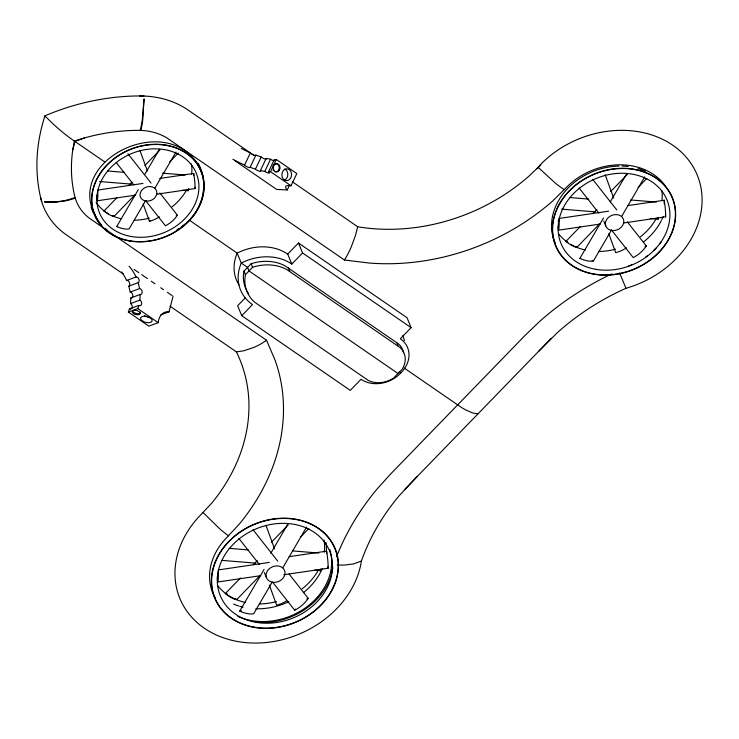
<?xml version="1.0" encoding="UTF-8"?>
<svg xmlns="http://www.w3.org/2000/svg" width="739" height="739" viewBox="0 0 739 739"><rect width="100%" height="100%" fill="white"/><g stroke="black" fill="none" stroke-linecap="round" stroke-linejoin="round"><path stroke-width="1.11" d="M121.501 271.897A32.886 22.964 69.7 0 1 125.75 278.621L126.6 280.469A3.076 2.143 69.7 0 1 129.454 282.584A3.076 2.143 69.7 0 1 128.826 286.15L130.193 292.044A3.048 2.134 69.7 0 1 132.752 295.258A3.048 2.134 69.7 0 1 130.84 297.928L130.544 303.581A3.048 2.134 69.7 0 1 131.681 308.69M129.048 266.197A32.886 22.964 69.7 0 1 135.145 275.148L135.994 276.996A3.076 2.143 69.7 0 1 138.849 279.111A3.076 2.143 69.7 0 1 138.211 282.677L139.588 288.57A3.048 2.134 69.7 0 1 142.147 291.785A3.048 2.134 69.7 0 1 140.225 294.455L139.939 300.108A3.048 2.134 69.7 0 1 141.62 304.071A3.048 2.134 69.7 0 1 138.904 305.392L129.519 308.865L128.355 312.052L148.835 326.148L158.22 322.675A17.126 11.963 69.7 0 1 169.055 311.803L173.046 296.228M403.549 352.854A23.011 18.808 -22.3 0 0 398.783 344.106L285.171 265.901A41.726 34.096 -22.3 0 0 254.964 262.631L251.149 263.703L243.972 271.093L243.491 274.465A41.726 34.096 -22.3 0 0 248.692 293.697M245.431 274.659L244.951 278.021A41.726 34.096 -22.3 0 0 254.779 302.297L368.401 380.502A23.011 18.808 -22.3 0 0 393.813 377.86L402.238 369.167A23.011 18.808 -22.3 0 0 400.242 347.663L286.63 269.458A41.726 34.096 -22.3 0 0 256.424 266.197L252.609 267.259L245.431 274.659L243.972 271.093M215.409 598.257A63.406 51.813 -22.3 0 1 226.559 537.798L239.482 523.868A211.234 172.612 -22.3 0 0 275.074 360.198L266.585 340.282L89.16 218.06A57.836 47.259 -22.3 0 1 75.239 198.107L74.611 195.752A173.185 141.518 -22.3 0 1 72.727 150.1L74.371 141.057L84.569 137.897A173.185 141.518 -22.3 0 1 138.045 130.35L140.909 130.406A57.836 47.259 -22.3 0 1 166.903 137.916L344.448 260.008L369.315 263.047A211.234 172.612 -22.3 0 0 552.615 201.045L566.25 187.604A63.406 51.813 -22.3 0 1 664.971 185.424M538.657 351.311L557.474 332.541A222.855 182.099 -22.3 0 1 625.961 288.284A95.941 78.399 -22.3 0 0 690.54 162.774A95.941 78.399 -22.3 0 0 540.264 164.815L536.93 168.788L540.736 164.871L528.81 176.261A178.764 146.073 -22.3 0 1 357.713 226.771L355.394 235.658L351.173 247.149A45.559 19.565 -69.9 0 1 344.448 260.017M332.883 567.838L330.758 576.679A63.406 51.813 -22.3 0 1 256.978 622.256M72.727 150.1L74.935 141.445L84.569 137.897M128.355 312.052L137.75 308.579L138.904 305.392M336.614 556.716L337.344 554.758A255.297 208.61 -22.3 0 1 377.398 488.645L390.903 473.717L524.459 336.033L539.137 321.908A255.297 208.61 -22.3 0 1 608.068 275.675L611.929 273.864M234.845 160.659L276.645 189.424L287.24 189.96A17.126 4.416 25.5 0 1 291.009 185.785L296.819 173.582L276.349 159.485L274.326 159.578L268.516 171.771A3.048 0.785 25.5 0 1 268.691 173.074A3.048 0.785 25.5 0 1 264.774 171.411L260.405 170.561A3.048 0.785 25.5 0 1 259.14 171.171A3.048 0.785 25.5 0 1 255.426 169.148L250.115 167.319A3.076 0.794 25.5 0 1 247.565 167.032A3.076 0.794 25.5 0 1 244.581 165.046L250.401 152.844L248.544 152.04A32.886 8.48 25.5 0 1 241.265 148.428M250.115 167.319L255.925 155.116L261.236 156.945A3.048 0.785 25.5 0 0 264.959 158.968A3.048 0.785 25.5 0 0 266.216 158.368L270.585 159.208A3.048 0.785 25.5 0 0 273.947 160.779M255.426 169.148L261.236 156.945M260.405 170.561L266.216 158.368M264.774 171.411L270.585 159.208M268.516 171.771L270.529 171.688L276.349 159.485M287.24 189.96L289.67 184.87M144.733 174.506L159.485 149.26M145.565 200.712L129.113 228.878A18.521 7.298 30.3 0 1 116.725 226.559L138.285 189.655M154.959 188.048L175.956 152.114M270.853 553.169L288.238 523.415M272.248 581.981L253.699 613.721A20.914 8.24 30.3 0 1 239.722 611.107L264.063 569.446M282.825 567.728L306.583 527.064M610.183 202.024L626.884 173.434M611.292 230.392L593.435 260.95A20.295 7.99 30.3 0 1 579.866 258.41L603.486 217.996M621.702 216.315L644.741 176.88M186.985 222.337C203.401 207.982 208.906 182.607 198.154 163.264M200.334 168.575C168.501 106.037 52.432 164.871 101.853 225.423M144.789 165.573L159.966 149.925M134.821 194.976L114.046 216.388A18.521 5.025 44.1 0 1 103.977 211.04L116.762 197.867M128.743 185.517L131.939 182.219M169.462 162.164L178.247 153.112M245.339 297.799L237.653 305.724L241.736 315.682L350.268 390.377L361.029 379.292A28.378 23.186 -22.3 0 0 400.806 372.872A28.378 23.186 -22.3 0 0 400.344 338.758L411.106 327.673L407.023 317.715L298.482 243.011L287.72 254.105A47.074 38.474 -22.3 0 0 237.182 253.117L189.387 220.213M241.736 315.682L252.498 304.588A47.084 38.474 -22.3 0 1 241.265 263.066L237.182 253.117A47.084 38.474 -22.3 0 0 238.993 284.931M398.136 373.592L249.015 270.954L247.556 267.398L241.265 263.066A47.074 38.474 -22.3 0 1 291.803 264.063L302.565 252.969L298.482 243.011M610.747 191.475L627.42 174.293M271.379 542.278L288.173 524.967M599.948 223.547L576.937 247.279A20.295 5.506 44.1 0 1 565.898 241.422L580.189 226.697M592.89 213.599L596.853 209.506M259.879 575.718L236.692 599.625A20.914 5.681 44.1 0 1 225.321 593.593L240.517 577.926M253.301 564.744L257.301 560.624M638.062 187.447L646.791 178.441M300.791 536.828L308.791 528.579M404.593 489.523L551.386 338.194M417.323 476.396L399.226 495.675A222.855 182.099 -22.3 0 0 361.399 561.03A95.941 78.399 -22.3 0 1 228.259 639.355A95.941 78.399 -22.3 0 1 200.685 514.898L211.705 503.167A178.764 146.073 -22.3 0 0 236.378 351.866L169.998 306.177M185.387 223.751L181.212 226.891M176.917 229.783L178.635 228.628M361.399 561.03L353.778 563.885L344.356 565.067A43.065 20.609 17.1 0 1 337.335 564.901M126.6 280.469L135.994 276.996M128.826 286.15L138.211 282.677M130.193 292.044L139.588 288.57M130.84 297.928L140.225 294.455M130.544 303.581L139.939 300.108M160.705 314.888L169.055 311.803M123.524 274.197L66.63 235.03A90.232 73.734 -22.3 0 1 41.689 201.571L40.682 197.83A205.608 168.012 -22.3 0 1 44.885 116.078L47.268 118.203A55.462 15.057 44.1 0 0 61.873 131.634L64.376 133.676A58.926 15.999 44.1 0 0 74.371 141.057L104.605 161.859M159.689 178.459L193.71 173.462A18.521 3.104 81.6 0 1 195.041 188.584L156.492 194.246M142.987 183.429L97.631 190.089A18.521 3.104 81.6 0 1 97.16 200.786L135.708 195.124M628.058 205.571L664.185 200.26A20.295 3.399 81.6 0 1 665.654 216.823L623.882 222.956M558.961 218.467L608.631 211.169M558.231 226.245A20.295 3.399 81.6 0 0 558.435 230.18L600.207 224.046M289.078 556.679L326.629 551.165A20.914 3.501 81.6 0 1 328.134 568.236L283.767 574.748M218.162 569.935L269.365 562.416M217.405 576.706A20.914 3.501 81.6 0 0 217.626 582.009L260.867 575.653M236.378 351.866L243.694 350.813L253.911 347.413A45.559 25.44 -39.7 0 0 266.585 340.282M477.985 413.858L472.646 412.981L465.801 409.96A42.927 11.658 44.1 0 1 457.829 404.981L404.27 368.114M45.338 115.968L45.245 115.709A205.608 168.012 -22.3 0 1 139.514 95.941L144.059 96.033A90.232 73.734 -22.3 0 1 187.955 109.954L254.345 155.633M139.514 95.941L144.059 96.033M630.607 199.973L656.472 202.08M569.769 197.544L588.881 199.096M162.469 173.157L185.11 174.995M107.423 170.977L124.401 172.363M561.575 209.128L595.301 211.871M650.265 218.513L658.135 219.15A20.295 6.18 -85.3 0 0 658.523 218.005M99.626 181.526L131.32 184.113M182.524 190.246L188.186 190.708A18.521 5.644 -85.3 0 0 188.87 188.565M292.727 550.924L318.777 553.049M229.044 548.338L248.295 549.908M221.811 560.374L255.786 563.146M314.731 570.175L320.393 570.637A20.914 6.374 -85.3 0 0 320.791 569.455M244.581 165.046L242.734 164.234A32.886 8.48 25.5 0 1 232.85 159.19M44.885 116.078L45.522 116.402L45.245 115.709M292.274 181.739L357.713 226.771M270.529 171.688L291.009 185.785M302.565 252.969L411.106 327.673M399.152 371.735L400.806 372.872M134.101 269.421L138.849 272.691M141.703 274.649L147.403 278.575M151.199 281.189L154.996 283.804M160.696 287.73L163.55 289.688M167.347 292.302L172.095 295.572M137.75 308.579L158.22 322.675M105.335 228.36L107.081 229.829M538.149 167.337L555.756 183.503A43.084 12.101 43.2 0 0 564.457 189.738M203.197 512.654L220.287 529.355A43.084 11.288 45.1 0 0 228.693 535.886M627.291 221.82L646.311 245.995A20.295 11.39 -38.2 0 1 633.221 257.588L611.384 229.838M592.798 179.494L616.751 209.931M579.127 188.029L598.849 213.1M159.892 192.981L177.388 215.215A18.521 10.401 -38.2 0 1 165.434 225.801L145.842 200.897M127.949 153.758L151.042 183.115M116.282 162.589L133.768 184.824M289.115 574.046L308.2 598.304A20.914 11.741 -38.2 0 1 294.704 610.248L272.793 582.397M253.015 529.706L277.753 561.15M238.882 538.463L259.38 564.513M625.961 288.284L619.605 272.894M603.754 220.998L605.768 225.912M396.631 342.369L398.09 345.926M287.72 254.105L291.803 264.063M288.321 267.823L289.78 271.379M251.149 263.703L252.609 267.259M198.893 166.293L202.819 175.854M264.34 572.54L266.419 577.602M92.994 209.821L96.911 219.391M91.063 207.299L93.243 212.62M605.176 174.718L613.629 197.987M608.788 233.653L615.707 252.683A20.295 11.685 -20 0 0 626.496 247.777M139.902 150.359L147.384 170.921M266.077 525.586L274.557 548.929M143.154 204.01L149.444 221.33A18.521 10.669 -20 0 0 159.291 216.841M269.329 585.039L276.663 605.195A20.914 12.046 -20 0 0 286.547 600.955M40.682 197.83L41.689 201.571M195.041 188.584A18.521 3.104 81.6 0 1 194.828 187.226M193.72 175.586A18.521 3.104 81.6 0 1 193.71 173.462M176.205 215.843A18.521 10.401 -38.2 0 1 177.388 215.215M97.16 200.786A18.521 3.104 81.6 0 1 96.966 195.068M116.725 226.559A18.521 7.298 30.3 0 1 117.464 226.411M191.456 163.956A52.303 42.733 -22.3 0 1 191.641 174.228M186.487 190.025A52.303 42.733 -22.3 0 1 172.039 206.837M149.306 218.134A52.303 42.733 -22.3 0 1 134.332 220.204M121.104 218.762A52.303 42.733 -22.3 0 1 112.069 215.649M108.411 213.737A52.303 42.733 -22.3 0 1 106.675 212.656M105.834 212.102A52.303 42.733 -22.3 0 1 96.088 202.44M188.186 190.708A18.521 5.644 -85.3 0 1 188.242 189.341M149.444 221.33A18.521 10.669 -20 0 1 150.266 220.49M103.977 211.04A18.521 5.025 44.1 0 1 105.197 211.252M113.039 215.612A18.521 5.025 44.1 0 1 114.046 216.388M665.654 216.823A20.295 3.399 81.6 0 1 665.414 215.326M664.241 203.844A20.295 3.399 81.6 0 1 664.185 200.26M645.018 246.678A20.295 11.39 -38.2 0 1 646.311 245.995M558.314 221.903A20.295 3.399 81.6 0 1 558.629 219.548M559.044 219.834A20.295 3.399 81.6 0 1 558.435 230.18M579.866 258.41A20.295 7.99 30.3 0 1 580.678 258.262M592.096 260.396A20.295 7.99 30.3 0 1 593.435 260.95M661.83 190.542A57.282 46.806 -22.3 0 1 662.024 200.195M656.352 218.273A57.282 46.806 -22.3 0 1 640.454 236.813M615.559 249.182A57.282 46.806 -22.3 0 1 599.153 251.454M585.39 250.05A57.282 46.806 -22.3 0 1 570.757 244.369M567.94 242.577A57.282 46.806 -22.3 0 1 558.508 233.709M658.135 219.15A20.295 6.18 -85.3 0 1 658.2 217.654M565.898 241.422A20.295 5.506 44.1 0 1 567.238 241.653M575.829 246.429A20.295 5.506 44.1 0 1 576.937 247.279M329.917 549.659A61.799 50.501 -22.3 0 1 330.767 552.966M330.98 554.084A61.799 50.501 -22.3 0 1 303.784 608.973A61.799 50.501 -22.3 0 1 237.847 616.409M325.945 542.454A61.799 50.501 -22.3 0 1 326.416 551.229M322.296 568.568A61.799 50.501 -22.3 0 1 303.35 592.724M288.82 601.722A61.799 50.501 -22.3 0 1 255.777 608.788M243.039 607.172A61.799 50.501 -22.3 0 1 239.796 606.313M238.743 605.989A61.799 50.501 -22.3 0 1 233.607 604.086M130.683 309.17A3.048 2.134 69.7 0 1 129.519 308.865M140.539 312.098A4.092 2.06 14.4 0 1 136.65 313.53A4.092 2.06 14.4 0 1 132.549 310.703M149.721 317.114A5.93 2.993 14.4 0 1 144.502 315.775M661.257 241.912A61.799 50.501 -22.3 0 1 659.862 243.731M656.056 248.082A61.799 50.501 -22.3 0 1 653.858 250.29M647.429 255.74A61.799 50.501 -22.3 0 1 645.701 256.987M631.642 264.784A61.799 50.501 -22.3 0 1 628.63 265.975M555.229 243.113A61.799 50.501 -22.3 0 1 618.986 166.072M622.109 166.081A61.799 50.501 -22.3 0 1 628.27 166.524M638.21 168.566A61.799 50.501 -22.3 0 1 645.396 171.226M663.142 216.619A61.799 50.501 -22.3 0 1 661.811 219.612M661.331 220.591A61.799 50.501 -22.3 0 1 643.872 241.69M402.607 335.774A28.378 23.186 -22.3 0 1 404.436 340.596M255.925 155.116A3.076 0.794 25.5 0 1 253.375 154.839A3.076 0.794 25.5 0 1 250.401 152.844M274.326 159.578A3.048 0.785 25.5 0 1 274.797 159.947M276.081 163.67A4.092 3.362 -87.1 0 1 279.166 168.557A4.092 3.362 -87.1 0 1 274.659 171.596M273.365 170.533A4.092 3.362 -87.1 0 1 273.042 170.035M272.977 165.758A4.092 3.362 -87.1 0 1 273.282 165.222M273.642 164.751A4.092 3.362 -87.1 0 1 274.067 164.354M274.529 164.04A4.092 3.362 -87.1 0 1 275.555 163.688M284.7 168.982A5.93 4.877 -87.1 0 1 287.785 174.783A5.93 4.877 -87.1 0 1 284.155 180.251M328.134 568.236A20.914 3.501 81.6 0 1 327.894 566.693M326.638 553.557A20.914 3.501 81.6 0 1 326.629 551.165M294.704 610.248A20.914 11.741 -38.2 0 1 295.508 609.075M306.87 599.015A20.914 11.741 -38.2 0 1 308.2 598.304M218.254 571.339A20.914 3.501 81.6 0 1 217.626 582.009M239.722 611.107A20.914 8.24 30.3 0 1 241.468 610.848M324.033 540.07A59.046 48.247 -22.3 0 1 324.282 552.218M318.555 569.732A59.046 48.247 -22.3 0 1 302.168 588.835M276.506 601.592A59.046 48.247 -22.3 0 1 259.592 603.929M245.403 602.479A59.046 48.247 -22.3 0 1 217.7 585.639M320.393 570.637A20.914 6.374 -85.3 0 1 320.458 569.085M225.321 593.593A20.914 5.681 44.1 0 1 227.483 594.073M235.547 598.747A20.914 5.681 44.1 0 1 236.692 599.625M144.04 99.155L142.756 119.875A42.954 12.138 -87.6 0 1 140.909 130.406L140.17 130.36A42.899 12.674 -86.3 0 0 142.304 119.838L144.04 99.155M63.813 200.759L55.286 201.978L44.377 201.904L55.36 202.181L63.942 201.128A42.954 24.683 -16.9 0 0 75.239 198.107L75.036 197.507A42.899 24.692 -18.7 0 1 63.813 200.759M146.488 201.1A8.628 7.048 -22.3 0 0 156.511 190.773A8.628 7.048 -22.3 0 0 142.322 189.618A8.628 7.048 -22.3 0 0 146.488 201.1M130.96 236.452A52.303 42.733 -22.3 0 0 198.052 178.838A52.303 42.733 -22.3 0 0 114.665 163.892A52.303 42.733 -22.3 0 0 130.96 236.452M129.297 240.711A57.43 46.926 -22.3 0 0 202.966 177.443A57.43 46.926 -22.3 0 0 111.404 161.028A57.43 46.926 -22.3 0 0 129.297 240.711M129.214 240.932A57.697 47.148 -22.3 0 0 203.225 177.369A57.697 47.148 -22.3 0 0 111.229 160.88A57.697 47.148 -22.3 0 0 129.214 240.932M612.474 230.531A9.45 7.723 -22.3 0 0 623.439 219.224A9.45 7.723 -22.3 0 0 607.901 217.95A9.45 7.723 -22.3 0 0 612.474 230.531M595.458 269.255A57.282 46.806 -22.3 0 0 668.943 206.144A57.282 46.806 -22.3 0 0 577.602 189.775A57.282 46.806 -22.3 0 0 595.458 269.255M593.648 273.92A62.907 51.407 -22.3 0 0 674.337 204.62A62.907 51.407 -22.3 0 0 574.037 186.644A62.907 51.407 -22.3 0 0 593.648 273.92M593.546 274.16A63.203 51.647 -22.3 0 0 674.615 204.537A63.203 51.647 -22.3 0 0 573.843 186.477A63.203 51.647 -22.3 0 0 593.546 274.16M142.821 321.234A5.93 2.993 14.4 0 0 152.086 320.948A5.93 2.993 14.4 0 0 144.123 316.218A5.93 2.993 14.4 0 0 142.821 321.234M133.824 313.742A4.092 2.06 14.4 0 0 140.225 313.539A4.092 2.06 14.4 0 0 134.72 310.288A4.092 2.06 14.4 0 0 133.824 313.742M290.335 178.644A5.93 4.877 -87.1 0 0 287.776 168.917A5.93 4.877 -87.1 0 0 282.086 176.649A5.93 4.877 -87.1 0 0 290.335 178.644M279.13 170.497A4.092 3.362 -87.1 0 0 277.365 163.781A4.092 3.362 -87.1 0 0 273.439 169.111A4.092 3.362 -87.1 0 0 279.13 170.497M273.328 582.36A9.746 7.963 -22.3 0 0 284.635 570.702A9.746 7.963 -22.3 0 0 268.617 569.399A9.746 7.963 -22.3 0 0 273.328 582.36M255.796 622.275A59.046 48.247 -22.3 0 0 331.534 557.234A59.046 48.247 -22.3 0 0 237.385 540.357A59.046 48.247 -22.3 0 0 255.796 622.275M253.92 627.078A64.838 52.986 -22.3 0 0 337.086 555.654A64.838 52.986 -22.3 0 0 233.709 537.124A64.838 52.986 -22.3 0 0 253.92 627.078M253.819 627.337A65.143 53.236 -22.3 0 0 337.381 555.571A65.143 53.236 -22.3 0 0 233.515 536.957A65.143 53.236 -22.3 0 0 253.819 627.337"/></g></svg>
